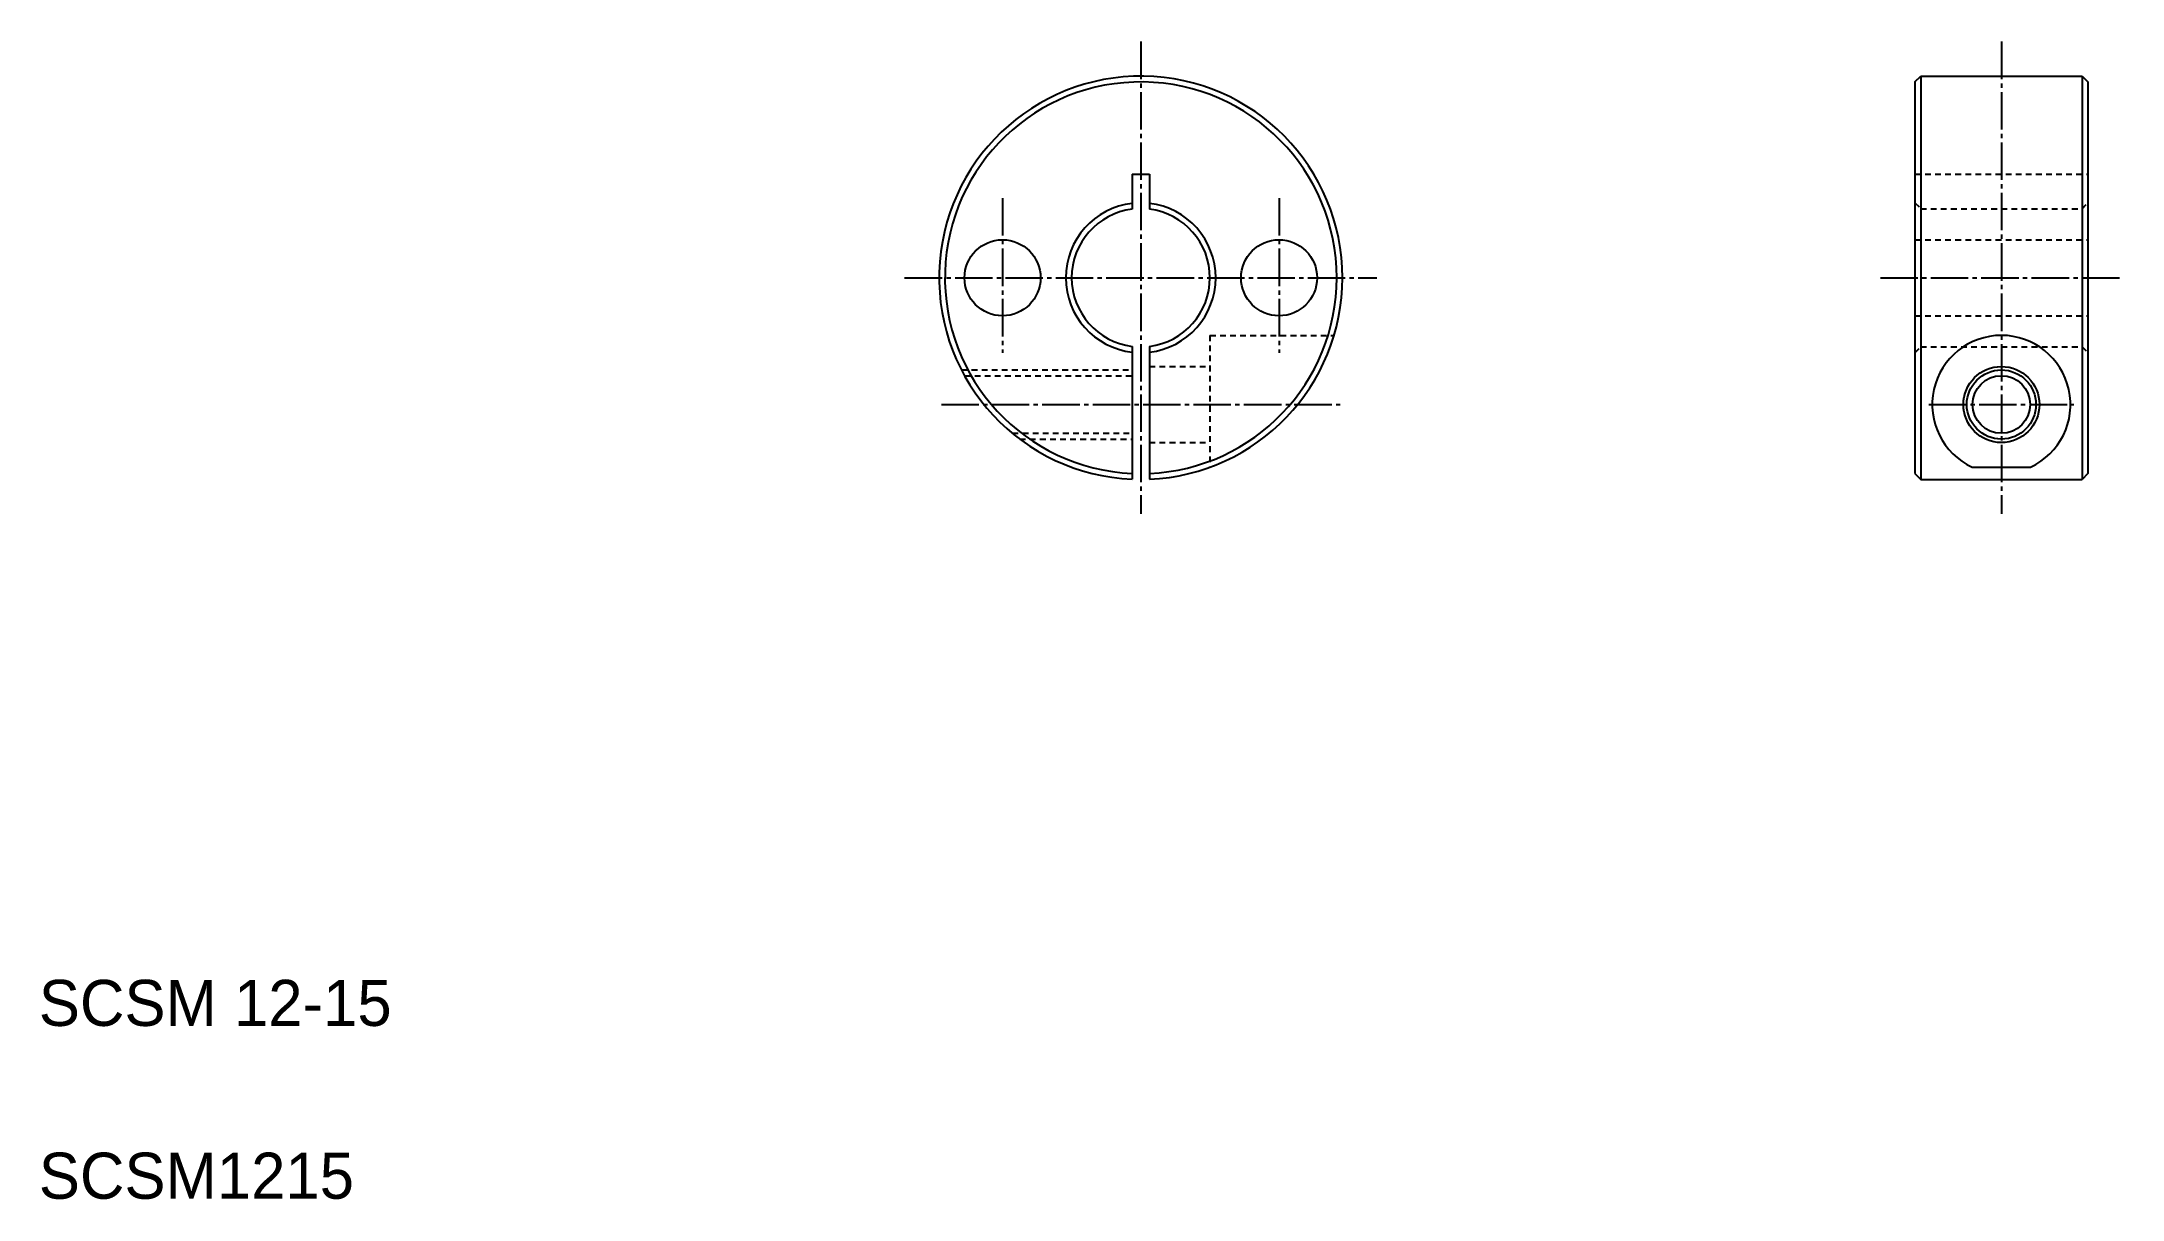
# Model space of a CAD drawing. Extents: x 10 to 191, y 10 to 110.
import ezdxf

# ---------------------------------------------------------------- set-up
doc = ezdxf.new("R2010")
doc.units = 0
doc.header["$LTSCALE"] = 0.25
doc.linetypes.add('CENTER', pattern=[17.5, 13, -1.5, 1.5, -1.5])
doc.linetypes.add('DASHED', pattern=[3.5, 2, -1.5])
doc.layers.get('0').update_dxf_attribs({"linetype": 'CONTINUOUS'})
doc.layers.add('CENTER', color=1, linetype='CENTER')

msp = doc.modelspace()

# ---------------------------------------------------------------- linework, layer by layer
at = {"color": 7, "linetype": 'CONTINUOUS'}
for p, q in [((172.83, 106.94), (173.33, 107.44)), ((172.83, 106.94), (172.83, 72.94)), ((173.33, 107.44), (173.33, 72.44)), ((173.33, 107.44), (187.33, 107.44)), ((187.33, 107.44), (187.33, 72.44)), ((187.33, 107.44), (187.83, 106.94)), ((187.83, 106.94), (187.83, 72.94)), ((104.89, 98.94), (104.89, 95.89)), ((104.89, 98.94), (106.39, 98.94)), ((106.39, 98.94), (106.39, 95.89)), ((104.89, 83.99), (104.89, 72.46)), ((106.39, 83.99), (106.39, 72.46)), ((172.83, 72.94), (173.33, 72.44)), ((173.33, 72.44), (187.33, 72.44)), ((177.8, 73.5), (182.86, 73.5)), ((187.83, 72.94), (187.33, 72.44))]:
    msp.add_line(p, q, dxfattribs=at)
at = {"color": 3, "linetype": 'DASHED'}
for p, q in [((172.83, 98.94), (187.83, 98.94)), ((172.83, 96.44), (173.33, 95.94)), ((173.33, 95.94), (187.33, 95.94)), ((187.33, 95.94), (187.83, 96.44)), ((172.83, 93.24), (187.83, 93.24)), ((111.64, 84.94), (122.41, 84.94)), ((111.64, 84.94), (111.64, 73.5)), ((172.83, 86.64), (187.83, 86.64)), ((172.83, 83.44), (173.33, 83.94)), ((173.33, 83.94), (187.33, 83.94)), ((187.33, 83.94), (187.83, 83.44)), ((90.08, 81.94), (104.89, 81.94)), ((90.35, 81.44), (104.89, 81.44)), ((106.39, 82.24), (111.64, 82.24)), ((94.51, 76.44), (104.89, 76.44)), ((95.14, 75.94), (104.89, 75.94)), ((106.39, 75.64), (111.64, 75.64))]:
    msp.add_line(p, q, dxfattribs=at)
for p, q in [((111.64, 82.08), (111.64, 82.08)), ((111.64, 79.22), (111.64, 79.22))]:
    msp.add_line(p, q)
at = {"color": 7, "linetype": 'CONTINUOUS'}
for centre, radius in [((93.64, 89.94), 3.3), ((117.64, 89.94), 3.3), ((180.33, 78.94), 3.3), ((180.33, 78.94), 2.5)]:
    msp.add_circle(centre, radius, dxfattribs=at)
at = {"color": 3, "linetype": 'CONTINUOUS'}
msp.add_circle((180.33, 78.94), 3, dxfattribs=at)
at = {"color": 7, "linetype": 'CONTINUOUS'}
for centre, radius, start, end in [((105.64, 89.94), 17.5, 0, 267.5437), ((105.64, 89.94), 17, 0, 267.4714), ((105.64, 89.94), 6.5, 96.6258, 263.3742), ((105.64, 89.94), 6, 97.1808, 262.8192), ((105.64, 89.94), 6.5, 0, 83.3742), ((105.64, 89.94), 6, 0, 82.8192), ((105.64, 89.94), 17.5, 272.4563, 0), ((105.64, 89.94), 17, 272.5286, 0), ((105.64, 89.94), 6, 277.1807, 0), ((105.64, 89.94), 6.5, 276.6258, 0), ((180.33, 78.94), 6, 294.9676, 245.0324)]:
    msp.add_arc(centre, radius, start, end, dxfattribs=at)
at = {"layer": 'CENTER', "color": 1, "linetype": 'CENTER'}
for p, q in [((105.64, 110.44), (105.64, 69.44)), ((180.33, 110.44), (180.33, 69.44)), ((93.64, 96.85), (93.64, 83.43)), ((117.64, 96.85), (117.64, 83.43)), ((85.14, 89.94), (126.14, 89.94)), ((169.83, 89.94), (190.83, 89.94)), ((88.34, 78.94), (122.94, 78.94)), ((174.03, 78.94), (186.63, 78.94))]:
    msp.add_line(p, q, dxfattribs=at)

# ---------------------------------------------------------------- texts
for s, p in [('SCSM 12-15', (10, 25)), ('SCSM1215', (10, 10))]:
    msp.add_text(s, height=4).set_placement(p)

doc.saveas('drawing.dxf')
